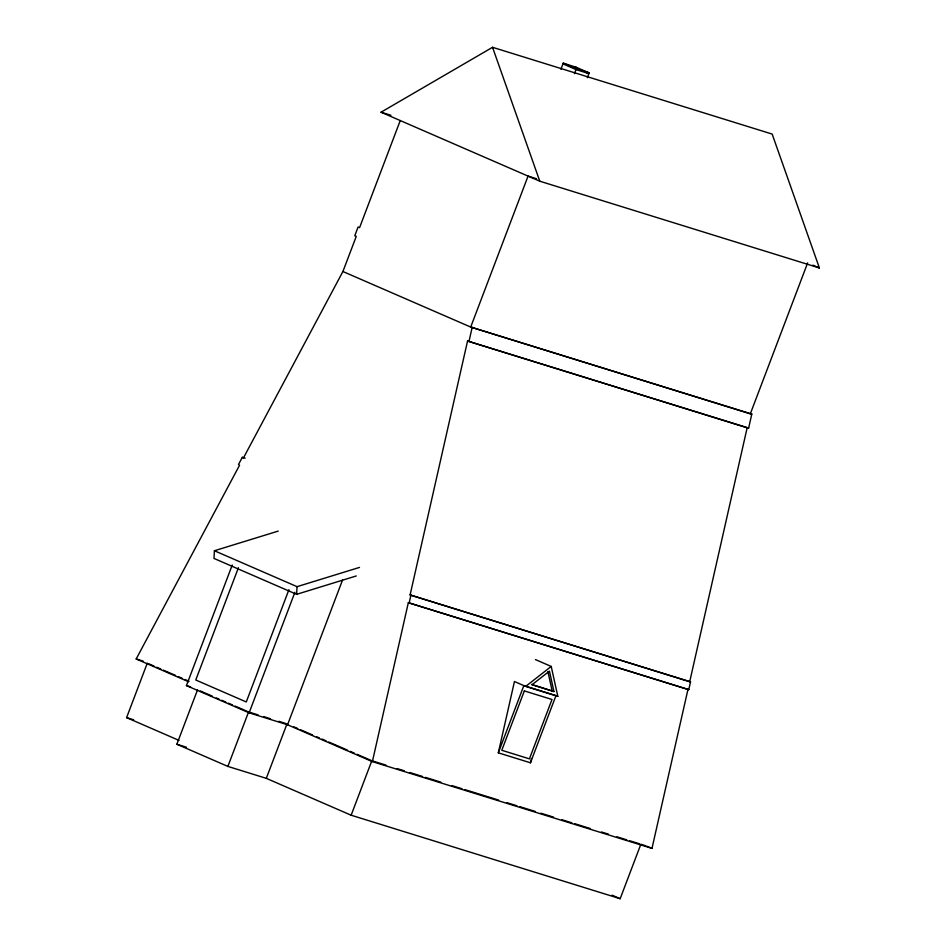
<?xml version="1.0" encoding="UTF-8"?>
<svg xmlns="http://www.w3.org/2000/svg" width="946" height="946" viewBox="0 0 946 946"><rect width="100%" height="100%" fill="white"/><g stroke="black" fill="none" stroke-linecap="round" stroke-linejoin="round"><path stroke-width="1.42" d="M278.242 531.084L214.423 550.749L213.985 558.424L296.618 594.336L356.264 575.96M296.618 594.336L297.056 586.662L359.48 567.423M408.341 602.697L687.955 689.457L651.983 848.396L372.381 761.636L408.341 602.697L688.783 689.599L690.533 681.853L410.091 594.951L467.549 341.033L748.641 428.053L751.798 414.076L470.706 327.056L342.913 271.514L243.37 458.077L242.33 457.32L238.498 464.486L239.551 465.243L136.177 658.972L188.585 681.747M409.169 602.827L410.919 595.081M469.027 341.281L472.184 327.304M557.821 696.374L555.988 695.582L530.458 762.795L498.317 752.827L514.447 681.522L525.669 686.406L557.821 696.374L551.222 666.445L535.436 659.587M530.458 762.795L531.427 758.515M690.533 681.853L689.705 681.723L747.151 427.805L467.549 341.033M179.019 740.399L126.598 717.624L147.292 663.146M342.913 271.514L356.264 236.394L354.774 235.743L358.096 227.016L359.575 227.655L400.253 120.556M372.381 761.636L287.549 724.766L249.117 712.835L186.433 685.59L232.231 565.046M238.416 567.73L195.775 679.997L246.279 701.956L288.92 589.689M645.917 845.89L640.868 844.222L620.174 898.7L351.143 815.216L266.311 778.345L227.88 766.414L176.867 744.242L197.56 689.776M227.88 766.414L248.573 711.948L258.175 714.928M249.117 712.835L294.904 592.291M266.311 778.345L287.005 723.867M287.549 724.766L342.511 580.087M560.907 69.283L563.237 63.157L576.138 67.261L589.133 72.889L587.324 77.667M575.842 67.911L576.114 67.19M574.447 73.634L576.268 68.857L589.133 72.889M351.143 815.216L371.825 760.738L357.02 754.305M498.317 752.827L523.848 685.614L555.988 695.582M536.477 178.723L528.057 176.11L470.706 327.056L750.32 413.828L807.659 262.87M525.669 686.406L551.222 666.445M381.049 112.207L492.547 47.3L772.161 134.072L819.402 267.978L539.788 181.206L381.049 112.207L390.899 115.27M750.32 413.828L751.798 414.076M747.151 427.805L748.641 428.053M687.955 689.457L688.783 689.599M242.33 457.32L245.132 458.183M410.091 594.951L689.705 681.723M531.534 684.384L553.954 691.561L549.449 671.116L531.995 684.75L553.954 691.561M136.177 658.972L143.201 661.148M186.433 685.59L190.56 686.867M263.674 716.63L270.532 718.759M278.774 721.313L285.633 723.442M373.244 761.175L385.921 765.113M397.19 768.601L404.226 770.789M409.866 772.539L422.543 776.477M425.357 777.352L440.848 782.153M452.117 785.653L461.979 788.716M464.793 789.591L498.601 800.08M507.056 802.705L516.918 805.756M519.732 806.631L535.223 811.443M540.864 813.193L553.54 817.131M561.995 819.744L571.845 822.807M574.671 823.682L590.162 828.495M601.431 831.983L608.467 834.171M616.922 836.796L626.784 839.859M629.598 840.734L639.461 843.785M126.598 717.624L133.646 719.811M176.867 744.242L186.468 747.222M568.12 65.487L574.553 67.509M576.244 68.786L588.152 72.523M812.874 265.14L819.402 267.978M214.423 550.749L297.056 586.662M647.17 846.303L651.983 848.396M148.64 663.725L154.009 666.067M156.705 667.237L160.737 668.988M163.422 670.158L175.518 675.409M178.203 676.579L182.235 678.329M184.919 679.5L188.952 681.25M293.733 726.8L297.777 728.55M300.473 729.721L312.582 734.995M316.626 736.745L319.322 737.915M322.018 739.086L326.051 740.836M328.747 742.007L347.596 750.202M350.292 751.372L354.324 753.134M200.245 690.935L212.318 696.185M216.35 697.935L219.034 699.106M221.719 700.277L225.751 702.027M228.435 703.185L232.456 704.936M235.14 706.106L247.225 711.357M612.062 895.176L620.174 898.7M578.444 69.046L582.346 70.761M584.959 71.896L588.861 73.611L575.996 69.566L562.965 63.867M563.237 63.157L576.268 68.857M492.547 47.3L539.788 181.206M547.923 671.684L552.121 690.769M524.344 690.911L501.782 750.284L529.429 758.858L551.991 699.484L524.344 690.911M576.351 67.911L573.489 67.012L578.893 69.034L576.351 67.911"/></g></svg>
